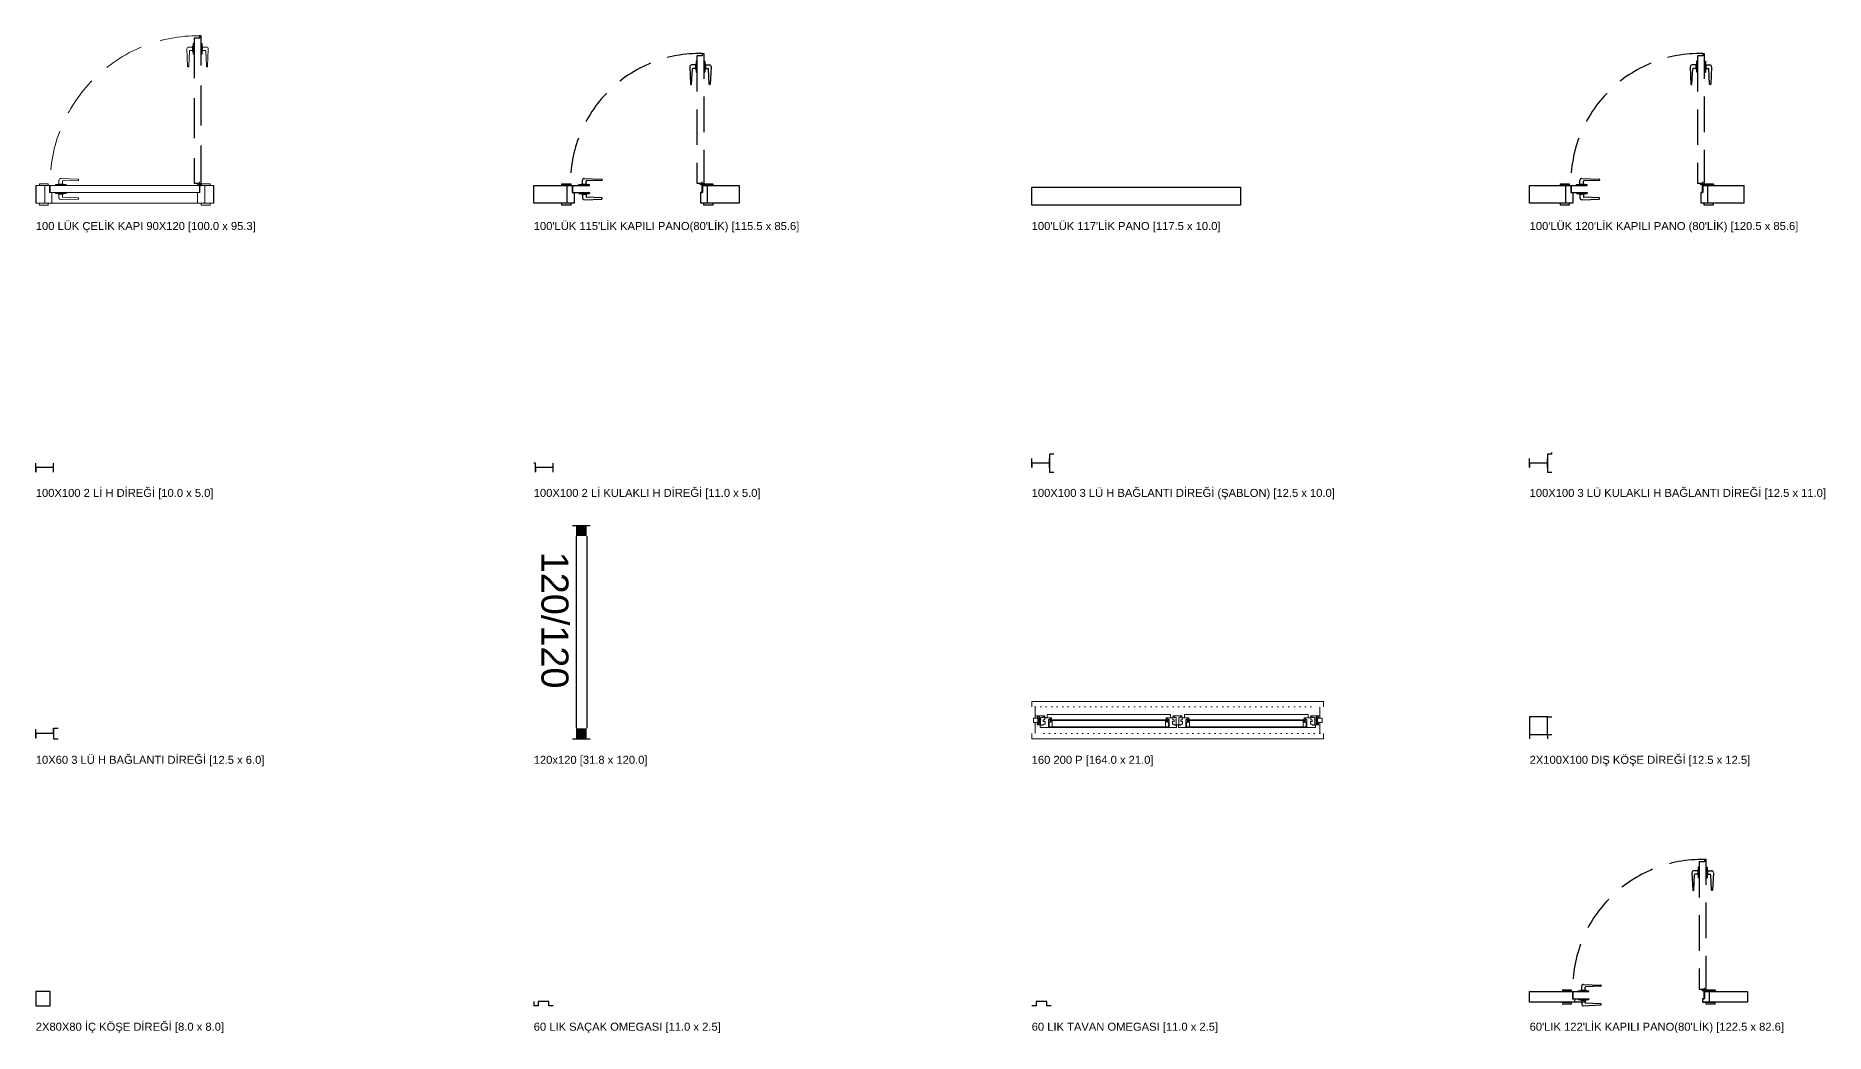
# Model space of a CAD drawing. Header units: centimetres. Extents: x -71 to 5571, y -2315 to 960.
# Drawn here: x 1120 to 2126, y -1565 to -1005 of the extents above; entities that cross this region are included whole.
import ezdxf

# ---------------------------------------------------------------- set-up
doc = ezdxf.new("R2010")
doc.units = ezdxf.units.CM
doc.linetypes.add('ACAD_ISO07W100', pattern=[3, 0, -3])
doc.linetypes.add('DASHED2', pattern=[0.375, 0.25, -0.125])
doc.layers.add('DOĞRAMA', color=2, linetype='Continuous', lineweight=20)
doc.layers.add('PANO', color=7, linetype='Continuous', lineweight=50)
for name, color, linetype in [('KAPI-PLAN', 7, 'Continuous'), ('PENCERE', 10, 'Continuous'), ('SABLON_KARTI', 9, 'Continuous')]:
    doc.layers.add(name, color=color, linetype=linetype)
doc.styles.add('ARIAL_TR', font='arial.ttf')

# ---------------------------------------------------------------- blocks, each defined once
blk = doc.blocks.new('100 LÜK ÇELİK KAPI 90X120')
at = {"color": 1, "lineweight": 13}
for p, q in [((88.5, 90.8), (88.5, 84.8)), ((89, 90.8), (88.5, 90.8)), ((93, 90.8), (93.5, 90.8)), ((93.5, 90.8), (93.5, 84.8)), ((85, 87.8), (85.4, 78)), ((88.2, 88.8), (86, 88.8)), ((86.1, 78), (86.4, 86.6)), ((88.2, 86.8), (86.6, 86.8)), ((88.2, 89.1), (88.2, 86.5)), ((88.4, 89.3), (88.5, 89.3)), ((88.4, 86.3), (88.5, 86.3)), ((89, 84.8), (88.5, 84.8)), ((93, 84.8), (93.5, 84.8)), ((93.6, 89.3), (93.5, 89.3)), ((93.6, 86.3), (93.5, 86.3)), ((93.8, 89.1), (93.8, 86.5)), ((93.8, 88.8), (96, 88.8)), ((93.8, 86.8), (95.4, 86.8)), ((95.9, 78), (95.6, 86.6)), ((97, 87.8), (96.6, 78)), ((85.6, 77.8), (85.9, 77.8)), ((96.4, 77.8), (96.1, 77.8))]:
    blk.add_line(p, q, dxfattribs=at)
for p, q in [((0, 11), (0, 1)), ((100, 11), (100, 1))]:
    blk.add_line(p, q)
at = {"lineweight": 13}
for p, q in [((2, 12), (7, 12)), ((2, 11), (2, 12)), ((7, 11), (2, 11)), ((5, 11), (7.8, 11)), ((5, 1), (5, 11)), ((7, 12), (7, 11)), ((7.8, 11), (7.8, 7)), ((8, 11), (8, 7)), ((92, 11), (8, 11)), ((11, 11.5), (17, 11.5)), ((11, 11), (11, 11.5)), ((11, 11), (17, 11)), ((12.5, 11.6), (12.5, 11.5)), ((12.7, 11.8), (15.3, 11.8)), ((13, 11.8), (13, 14)), ((14.1, 15), (23.8, 14.6)), ((15, 11.8), (15, 13.4)), ((23.8, 13.9), (15.2, 13.6)), ((15.5, 11.6), (15.5, 11.5)), ((17, 11), (17, 11.5)), ((24, 14.4), (24, 14.1)), ((90.6, 11.7), (93.5, 11.7)), ((92, 7), (92, 11)), ((92.1, 10.6), (92.1, 13.1)), ((95, 11), (92.2, 11)), ((92.2, 11), (92.2, 7)), ((93, 12), (98, 12)), ((93, 11), (93, 12)), ((98, 11), (93, 11)), ((95, 1), (95, 11)), ((98, 12), (98, 11)), ((2, 1), (7, 1)), ((2, 0), (2, 1)), ((7, 0), (2, 0)), ((9, 1), (5, 1)), ((7, 1), (7, 0)), ((7.8, 7), (9, 7)), ((8, 7), (92, 7)), ((9, 7), (9, 1)), ((11, 7), (11, 6.5)), ((11, 7), (17, 7)), ((11, 6.5), (17, 6.5)), ((12.5, 6.4), (12.5, 6.5)), ((12.7, 6.2), (15.3, 6.2)), ((13, 6.2), (13, 4)), ((14.1, 3), (23.8, 3.4)), ((15, 6.2), (15, 4.6)), ((23.8, 4.1), (15.2, 4.4)), ((15.5, 6.4), (15.5, 6.5)), ((17, 7), (17, 6.5)), ((24, 3.6), (24, 3.9)), ((92.2, 7), (91, 7)), ((91, 7), (91, 1)), ((91, 1), (95, 1)), ((93, 1), (98, 1)), ((93, 0), (93, 1)), ((98, 0), (93, 0)), ((98, 1), (98, 0))]:
    blk.add_line(p, q, dxfattribs=at)
blk.add_circle((92.1, 11.7), 0.583, dxfattribs=at)
at = {"color": 1, "linetype": 'DASHED2', "lineweight": 13, "ltscale": 90}
blk.add_arc((91.5, 11.7), 83.5, 89.5245, 180.4755, dxfattribs=at)
at = {"color": 1, "lineweight": 13}
for centre, radius, start, end in [((86, 87.8), 1, 90, 182.6026), ((86.6, 86.6), 0.2, 90, 177.5839), ((88.4, 89.1), 0.2, 90, 180), ((88.4, 86.5), 0.2, 180, 270), ((93.6, 89.1), 0.2, 0, 90), ((93.6, 86.5), 0.2, 270, 0), ((95.4, 86.6), 0.2, 2.4161, 90), ((96, 87.8), 1, 357.3974, 90), ((85.6, 78), 0.2, 182.6026, 270), ((85.9, 78), 0.2, 270, 357.3974), ((96.1, 78), 0.2, 182.6026, 270), ((96.4, 78), 0.2, 270, 357.3974)]:
    blk.add_arc(centre, radius, start, end, dxfattribs=at)
at = {"lineweight": 13}
for centre, radius, start, end in [((12.7, 11.6), 0.2, 90, 180), ((14, 14), 1, 87.3974, 180), ((15.2, 13.4), 0.2, 92.4161, 180), ((15.3, 11.6), 0.2, 0, 90), ((23.8, 14.4), 0.2, 0, 87.3974), ((23.8, 14.1), 0.2, 272.6026, 0), ((12.7, 6.4), 0.2, 180, 270), ((14, 4), 1, 180, 272.6026), ((15.2, 4.6), 0.2, 180, 267.5839), ((15.3, 6.4), 0.2, 270, 0), ((23.8, 3.9), 0.2, 0, 87.3974), ((23.8, 3.6), 0.2, 272.6026, 0)]:
    blk.add_arc(centre, radius, start, end, dxfattribs=at)
at = {"layer": 'KAPI-PLAN', "color": 1, "linetype": 'DASHED2', "ltscale": 90}
for p, q in [((89, 93.8), (89, 12.3)), ((92, 93.8), (89, 93.8)), ((92, 95.1), (92, 93.8)), ((93, 95.1), (92, 95.1)), ((93, 11), (93, 95.1))]:
    blk.add_line(p, q, dxfattribs=at)
at = {"layer": 'KAPI-PLAN', "color": 1, "linetype": 'DASHED2', "ltscale": 100}
for p, q in [((89, 12.3), (92, 12.3)), ((92, 12.3), (92, 11)), ((92, 11), (93, 11))]:
    blk.add_line(p, q, dxfattribs=at)
at = {"layer": 'KAPI-PLAN', "color": 1, "linetype": 'DASHED2', "ltscale": 90}
blk.add_arc((93, 23.5), 71.6, 90, 90.8002, dxfattribs=at)
at = {"layer": 'PANO', "lineweight": 13, "ltscale": 100}
blk.add_line((8, 11), (11, 11), dxfattribs=at)
for points in [[(0, 11), (100, 11)], [(100, 1), (0, 1)]]:
    blk.add_lwpolyline(points, dxfattribs=at)
blk = doc.blocks.new("100'LÜK 115'LİK KAPILI PANO(80'LİK)")
at = {"color": 1, "lineweight": 25}
for p, q in [((91.3, 80.8), (91.3, 74.8)), ((91.8, 80.8), (91.3, 80.8)), ((95.8, 80.8), (96.3, 80.8)), ((96.3, 80.8), (96.3, 74.8)), ((87.8, 77.8), (88.2, 68)), ((91, 78.8), (88.8, 78.8)), ((88.8, 68), (89.2, 76.6)), ((91, 76.8), (89.4, 76.8)), ((91, 79.1), (91, 76.5)), ((91.2, 79.3), (91.3, 79.3)), ((91.2, 76.3), (91.3, 76.3)), ((91.8, 74.8), (91.3, 74.8)), ((95.8, 74.8), (96.3, 74.8)), ((96.4, 79.3), (96.3, 79.3)), ((96.4, 76.3), (96.3, 76.3)), ((96.6, 79.1), (96.6, 76.5)), ((96.6, 78.8), (98.8, 78.8)), ((96.6, 76.8), (98.1, 76.8)), ((98.7, 68), (98.3, 76.6)), ((99.8, 77.8), (99.3, 68)), ((88.4, 67.8), (88.6, 67.8)), ((99.1, 67.8), (98.9, 67.8))]:
    blk.add_line(p, q, dxfattribs=at)
at = {"lineweight": 25}
for p, q in [((15.8, 12), (20.8, 12)), ((15.8, 11), (15.8, 12)), ((20.8, 11), (15.8, 11)), ((18.8, 11), (21.6, 11)), ((20.8, 12), (20.8, 11)), ((21.6, 11), (21.6, 7)), ((21.8, 11), (21.8, 7)), ((25.4, 11.5), (31.4, 11.5)), ((25.4, 11), (25.4, 11.5)), ((25.4, 11), (31.4, 11)), ((26.9, 11.6), (26.9, 11.5)), ((27.1, 11.8), (29.7, 11.8)), ((27.4, 11.8), (27.4, 14)), ((28.4, 15), (38.2, 14.6)), ((29.4, 11.8), (29.4, 13.4)), ((38.2, 13.9), (29.5, 13.6)), ((29.9, 11.6), (29.9, 11.5)), ((31.4, 11), (31.4, 11.5)), ((38.4, 14.4), (38.4, 14.1)), ((93.4, 11.7), (96.3, 11.7)), ((94.7, 7), (94.7, 11)), ((94.8, 10.6), (94.8, 13.1)), ((97.7, 11), (94.9, 11)), ((94.9, 11), (94.9, 7)), ((95.7, 12), (100.7, 12)), ((100.7, 11), (95.7, 11)), ((95.8, 11), (95.8, 12)), ((100.8, 12), (100.8, 11)), ((15.8, 0), (15.8, 1)), ((20.8, 0), (15.8, 0)), ((20.8, 1), (20.8, 0)), ((21.6, 7), (22.8, 7)), ((22.8, 7), (22.8, 5)), ((22.8, 7), (22.8, 1)), ((25.4, 7), (25.4, 6.5)), ((25.4, 7), (31.4, 7)), ((25.4, 6.5), (31.4, 6.5)), ((26.9, 6.4), (26.9, 6.5)), ((27.1, 6.2), (29.7, 6.2)), ((27.4, 6.2), (27.4, 4)), ((28.4, 3), (38.2, 3.4)), ((29.4, 6.2), (29.4, 4.6)), ((38.2, 4.1), (29.5, 4.4)), ((29.9, 6.4), (29.9, 6.5)), ((31.4, 7), (31.4, 6.5)), ((38.4, 3.6), (38.4, 3.9)), ((94.9, 7), (93.7, 7)), ((93.7, 7), (93.7, 5)), ((93.7, 7), (93.7, 1)), ((95.7, 0), (95.7, 1)), ((100.7, 0), (95.7, 0)), ((100.7, 1), (100.7, 0))]:
    blk.add_line(p, q, dxfattribs=at)
blk.add_circle((94.8, 11.7), 0.583, dxfattribs=at)
at = {"color": 1, "linetype": 'DASHED2', "lineweight": 25, "ltscale": 80}
blk.add_arc((93.3, 12.6), 72.6, 88.7535, 181.243, dxfattribs=at)
at = {"color": 1, "lineweight": 25}
for centre, radius, start, end in [((88.8, 77.8), 1, 90, 182.6026), ((89.4, 76.6), 0.2, 90, 177.5839), ((91.2, 79.1), 0.2, 90, 180), ((91.2, 76.5), 0.2, 180, 270), ((96.4, 79.1), 0.2, 0, 90), ((96.4, 76.5), 0.2, 270, 0), ((98.1, 76.6), 0.2, 2.4161, 90), ((98.8, 77.8), 1, 357.3974, 90), ((88.4, 68), 0.2, 182.6026, 270), ((88.6, 68), 0.2, 270, 357.3974), ((98.9, 68), 0.2, 182.6026, 270), ((99.1, 68), 0.2, 270, 357.3974)]:
    blk.add_arc(centre, radius, start, end, dxfattribs=at)
at = {"lineweight": 25}
for centre, radius, start, end in [((27.1, 11.6), 0.2, 90, 180), ((28.4, 14), 1, 87.3974, 180), ((29.6, 13.4), 0.2, 92.4161, 180), ((29.7, 11.6), 0.2, 0, 90), ((38.2, 14.4), 0.2, 0, 87.3974), ((38.2, 14.1), 0.2, 272.6026, 0), ((27.1, 6.4), 0.2, 180, 270), ((28.4, 4), 1, 180, 272.6026), ((29.6, 4.6), 0.2, 180, 267.5839), ((29.7, 6.4), 0.2, 270, 0), ((38.2, 3.9), 0.2, 0, 87.3974), ((38.2, 3.6), 0.2, 272.6026, 0)]:
    blk.add_arc(centre, radius, start, end, dxfattribs=at)
at = {"layer": 'KAPI-PLAN', "color": 1, "linetype": 'DASHED2', "lineweight": 25, "ltscale": 80}
for p, q in [((91.8, 83.8), (91.8, 12.3)), ((94.8, 83.8), (91.8, 83.8)), ((94.8, 85.1), (94.8, 83.8)), ((95.8, 85.1), (94.8, 85.1)), ((95.8, 11), (95.8, 85.1)), ((91.8, 12.3), (94.8, 12.3)), ((94.8, 12.3), (94.8, 11)), ((94.8, 11), (95.8, 11))]:
    blk.add_line(p, q, dxfattribs=at)
at = {"layer": 'PANO', "lineweight": 25, "ltscale": 100}
for p, q in [((0, 11), (31.4, 11)), ((0, 1), (0, 11)), ((18.8, 5), (18.8, 11)), ((18.8, 1), (18.8, 11)), ((20.8, 11), (31.4, 11)), ((94.7, 11), (115.5, 11)), ((97.7, 5), (97.7, 11)), ((97.7, 1), (97.7, 11)), ((115.5, 11), (115.5, 1)), ((22.8, 1), (0, 1)), ((21.6, 7), (31.4, 7)), ((93.7, 7), (94.7, 7)), ((115.5, 1), (93.7, 1))]:
    blk.add_line(p, q, dxfattribs=at)
blk = doc.blocks.new("100'LÜK 117'LİK PANO")
at = {"layer": 'PANO', "lineweight": 30, "ltscale": 100}
blk.add_lwpolyline([(0, 10), (117.5, 10), (117.5, 0), (0, 0), (0, 10)], dxfattribs=at)
blk = doc.blocks.new("100'LÜK 120'LİK KAPILI PANO (80'LİK)")
at = {"color": 1, "lineweight": 25}
for p, q in [((93.8, 80.8), (93.8, 74.8)), ((94.3, 80.8), (93.8, 80.8)), ((98.3, 80.8), (98.8, 80.8)), ((98.8, 80.8), (98.8, 74.8)), ((90.3, 77.8), (90.7, 68)), ((93.5, 78.8), (91.3, 78.8)), ((91.3, 68), (91.7, 76.6)), ((93.5, 76.8), (91.9, 76.8)), ((93.5, 79.1), (93.5, 76.5)), ((93.7, 79.3), (93.8, 79.3)), ((93.7, 76.3), (93.8, 76.3)), ((94.3, 74.8), (93.8, 74.8)), ((98.3, 74.8), (98.8, 74.8)), ((98.9, 79.3), (98.8, 79.3)), ((98.9, 76.3), (98.8, 76.3)), ((99.1, 79.1), (99.1, 76.5)), ((99.1, 78.8), (101.3, 78.8)), ((99.1, 76.8), (100.6, 76.8)), ((101.2, 68), (100.8, 76.6)), ((102.3, 77.8), (101.8, 68)), ((90.9, 67.8), (91.1, 67.8)), ((101.6, 67.8), (101.4, 67.8))]:
    blk.add_line(p, q, dxfattribs=at)
at = {"lineweight": 25}
for p, q in [((17.3, 12), (22.3, 12)), ((17.3, 11), (17.3, 12)), ((22.3, 11), (17.3, 11)), ((20.3, 11), (23.1, 11)), ((22.3, 12), (22.3, 11)), ((23.1, 11), (23.1, 7)), ((23.3, 11), (23.3, 7)), ((26.3, 11.5), (32.3, 11.5)), ((26.3, 11), (26.3, 11.5)), ((26.3, 11), (32.3, 11)), ((27.8, 11.6), (27.8, 11.5)), ((28, 11.8), (30.6, 11.8)), ((28.3, 11.8), (28.3, 14)), ((29.3, 15), (39.1, 14.6)), ((30.3, 11.8), (30.3, 13.4)), ((39.1, 13.9), (30.5, 13.6)), ((30.8, 11.6), (30.8, 11.5)), ((32.3, 11), (32.3, 11.5)), ((39.3, 14.4), (39.3, 14.1)), ((95.9, 11.7), (98.8, 11.7)), ((97.2, 7), (97.2, 11)), ((97.3, 10.6), (97.3, 13.1)), ((100.2, 11), (97.4, 11)), ((97.4, 11), (97.4, 7)), ((98.2, 12), (103.2, 12)), ((103.2, 11), (98.2, 11)), ((98.3, 11), (98.3, 12)), ((103.3, 12), (103.3, 11)), ((17.3, 0), (17.3, 1)), ((22.3, 0), (17.3, 0)), ((22.3, 1), (22.3, 0)), ((23.1, 7), (24.3, 7)), ((24.3, 7), (24.3, 5)), ((24.3, 7), (24.3, 1)), ((26.3, 7), (26.3, 6.5)), ((26.3, 7), (32.3, 7)), ((26.3, 6.5), (32.3, 6.5)), ((27.8, 6.4), (27.8, 6.5)), ((28, 6.2), (30.6, 6.2)), ((28.3, 6.2), (28.3, 4)), ((29.3, 3), (39.1, 3.4)), ((30.3, 6.2), (30.3, 4.6)), ((39.1, 4.1), (30.5, 4.4)), ((30.8, 6.4), (30.8, 6.5)), ((32.3, 7), (32.3, 6.5)), ((39.3, 3.6), (39.3, 3.9)), ((97.4, 7), (96.2, 7)), ((96.2, 7), (96.2, 5)), ((96.2, 7), (96.2, 1)), ((98.2, 0), (98.2, 1)), ((103.2, 0), (98.2, 0)), ((103.2, 1), (103.2, 0))]:
    blk.add_line(p, q, dxfattribs=at)
blk.add_circle((97.3, 11.7), 0.583, dxfattribs=at)
at = {"color": 1, "linetype": 'DASHED2', "lineweight": 25, "ltscale": 80}
blk.add_arc((95.8, 12.6), 72.6, 88.7535, 181.243, dxfattribs=at)
at = {"color": 1, "lineweight": 25}
for centre, radius, start, end in [((91.3, 77.8), 1, 90, 182.6026), ((91.9, 76.6), 0.2, 90, 177.5839), ((93.7, 79.1), 0.2, 90, 180), ((93.7, 76.5), 0.2, 180, 270), ((98.9, 79.1), 0.2, 0, 90), ((98.9, 76.5), 0.2, 270, 0), ((100.6, 76.6), 0.2, 2.4161, 90), ((101.3, 77.8), 1, 357.3974, 90), ((90.9, 68), 0.2, 182.6026, 270), ((91.1, 68), 0.2, 270, 357.3974), ((101.4, 68), 0.2, 182.6026, 270), ((101.6, 68), 0.2, 270, 357.3974)]:
    blk.add_arc(centre, radius, start, end, dxfattribs=at)
at = {"lineweight": 25}
for centre, radius, start, end in [((28, 11.6), 0.2, 90, 180), ((29.3, 14), 1, 87.3974, 180), ((30.5, 13.4), 0.2, 92.4161, 180), ((30.6, 11.6), 0.2, 0, 90), ((39.1, 14.4), 0.2, 0, 87.3974), ((39.1, 14.1), 0.2, 272.6026, 0), ((28, 6.4), 0.2, 180, 270), ((29.3, 4), 1, 180, 272.6026), ((30.5, 4.6), 0.2, 180, 267.5839), ((30.6, 6.4), 0.2, 270, 0), ((39.1, 3.9), 0.2, 0, 87.3974), ((39.1, 3.6), 0.2, 272.6026, 0)]:
    blk.add_arc(centre, radius, start, end, dxfattribs=at)
at = {"layer": 'KAPI-PLAN', "color": 1, "linetype": 'DASHED2', "lineweight": 25, "ltscale": 80}
for p, q in [((94.3, 83.8), (94.3, 12.3)), ((97.3, 83.8), (94.3, 83.8)), ((97.3, 85.1), (97.3, 83.8)), ((98.3, 85.1), (97.3, 85.1)), ((98.3, 11), (98.3, 85.1)), ((94.3, 12.3), (97.3, 12.3)), ((97.3, 12.3), (97.3, 11)), ((97.3, 11), (98.3, 11))]:
    blk.add_line(p, q, dxfattribs=at)
at = {"layer": 'PANO', "lineweight": 25, "ltscale": 100}
for p, q in [((20.3, 5), (20.3, 11)), ((20.3, 1), (20.3, 11)), ((23.3, 11), (32.3, 11)), ((100.2, 5), (100.2, 11)), ((100.2, 1), (100.2, 11)), ((23.3, 7), (32.3, 7)), ((96.2, 7), (97.2, 7))]:
    blk.add_line(p, q, dxfattribs=at)
for points in [[(0, 11), (32.3, 11)], [(24.3, 1), (0, 1), (0, 11)], [(97.2, 11), (120.5, 11), (120.5, 1), (96.2, 1)]]:
    blk.add_lwpolyline(points, dxfattribs=at)
blk = doc.blocks.new('100X100 2 Lİ H DİREĞİ')
at = {"color": 212}
for p, q in [((0, 0), (0, 5)), ((10, 2.5), (0, 2.5)), ((0, 2.5), (0, 0)), ((10, 0), (10, 5)), ((10, 0), (10, 2.5))]:
    blk.add_line(p, q, dxfattribs=at)
blk = doc.blocks.new('100X100 2 Lİ KULAKLI H DİREĞİ')
at = {"color": 95}
for p, q in [((1, 5), (0, 5)), ((1, 0), (1, 5)), ((11, 2.5), (1, 2.5)), ((1, 2.5), (1, 0)), ((11, 0), (11, 5)), ((11, 0), (11, 2.5))]:
    blk.add_line(p, q, dxfattribs=at)
blk = doc.blocks.new('100X100 3 LÜ H BAĞLANTI DİREĞİ (ŞABLON)')
at = {"color": 31}
for p, q in [((0, 2.5), (0, 7.5)), ((10, 5), (0, 5)), ((0, 5), (0, 2.5)), ((12.5, 10), (10, 10)), ((10, 10), (10, 0)), ((10, 2.5), (10, 7.5)), ((10, 2.5), (10, 5)), ((10, 0), (12.5, 0))]:
    blk.add_line(p, q, dxfattribs=at)
blk = doc.blocks.new('100X100 3 LÜ KULAKLI H BAĞLANTI DİREĞİ')
at = {"color": 142}
for p, q in [((12.5, 10), (12.5, 11)), ((0, 2.5), (0, 7.5)), ((10, 5), (0, 5)), ((0, 5), (0, 2.5)), ((12.5, 10), (10, 10)), ((10, 10), (10, 0)), ((10, 2.5), (10, 7.5)), ((10, 2.5), (10, 5)), ((10, 0), (12.5, 0))]:
    blk.add_line(p, q, dxfattribs=at)
blk = doc.blocks.new('10X60 3 LÜ H BAĞLANTI DİREĞİ')
at = {"color": 31}
for p, q in [((0, 0.5), (0, 5.5)), ((10, 3), (0, 3)), ((0, 3), (0, 0.5)), ((10, 3), (10, 6)), ((10, 6), (10, 0)), ((10, 6), (12.5, 6)), ((10, 0), (12.5, 0))]:
    blk.add_line(p, q, dxfattribs=at)
blk = doc.blocks.new('120x120')
at = {"layer": 'PENCERE', "color": 1}
for p, q in [((21.8, 120), (31.8, 120)), ((23.8, 114), (23.8, 6)), ((29.8, 114), (29.8, 6)), ((21.8, 0), (31.8, 0))]:
    blk.add_line(p, q, dxfattribs=at)
for points in [[(23.8, 120), (23.8, 114), (29.8, 120), (29.8, 114)], [(23.8, 0), (23.8, 6), (29.8, 0), (29.8, 6)]]:
    blk.add_solid(points, dxfattribs=at)
at = {"layer": 'PENCERE', "color": 0, "lineweight": 25, "style": 'ARIAL_TR'}
blk.add_text('120/120', height=15.22, rotation=270, dxfattribs=at).set_placement((4.3, 105.2))
blk = doc.blocks.new('160 200 P')
at = {"layer": 'DOĞRAMA', "color": 3}
for p, q in [((0, 21), (0, 18)), ((53.4, 21), (0, 21)), ((130.8, 21), (53.4, 21)), ((164, 21), (130.8, 21)), ((164, 21), (164, 18)), ((0, 0), (0, 3)), ((53.4, 0), (0, 0)), ((130.8, 0), (53.4, 0)), ((164, 0), (130.8, 0)), ((164, 0), (164, 3))]:
    blk.add_line(p, q, dxfattribs=at)
at = {"layer": 'DOĞRAMA', "color": 2, "linetype": 'Continuous'}
for p, q in [((1, 11.7), (1, 9.3)), ((1, 11.7), (3.5, 11.7)), ((2, 13), (7.2, 13)), ((3, 12.7), (3, 13)), ((3.5, 12.7), (3, 12.7)), ((3, 12.2), (3.5, 12.2)), ((3, 11.7), (3, 12.2)), ((3.5, 11.7), (3, 11.7)), ((3.5, 12.2), (3.5, 12.7)), ((3.5, 11.7), (3.5, 9.3)), ((3.5, 9.3), (3.5, 11.7)), ((4.1, 12.5), (4.4, 12.5)), ((4.1, 12.3), (4.1, 8.8)), ((4.4, 8.8), (4.4, 12.3)), ((5, 12), (5, 11)), ((6.5, 12), (5, 12)), ((5, 11), (5.2, 11)), ((5.2, 10.7), (5, 10.7)), ((5, 10.7), (5, 10.2)), ((5, 10.2), (5.2, 10.2)), ((5.2, 11), (5.2, 10.7)), ((5.2, 10.2), (5.2, 9.9)), ((6.5, 12.7), (6.5, 12)), ((7, 12.7), (6.5, 12.7)), ((6.5, 10.8), (6.5, 9.8)), ((7.3, 10.8), (6.5, 10.8)), ((7.1, 12), (7, 12.7)), ((7.5, 12), (7.1, 12)), ((7.2, 13), (7.5, 12)), ((7.2, 11.9), (7.2, 11.6)), ((11.1, 11.9), (7.2, 11.9)), ((7.2, 11.6), (7.3, 11.6)), ((7.3, 11.6), (7.3, 10.8)), ((8.7, 13.7), (53.4, 13.7)), ((8.7, 11.9), (8.7, 13.7)), ((9.5, 10.4), (9.5, 10.9)), ((9.5, 10.9), (10.3, 10.9)), ((9.7, 10.4), (9.5, 10.4)), ((9.5, 6.8), (9.5, 10.2)), ((9.5, 10.2), (9.7, 10.2)), ((9.7, 10.1), (9.5, 10.1)), ((9.5, 10.1), (9.5, 9.2)), ((9.7, 10.2), (9.7, 10.4)), ((9.7, 9.5), (9.7, 10.1)), ((10.2, 10.7), (10.2, 10.3)), ((53.4, 10.7), (10.2, 10.7)), ((10.2, 10.3), (53.4, 10.3)), ((10.3, 10.9), (10.3, 11.6)), ((10.3, 11.6), (10.8, 11.6)), ((10.5, 10.1), (10.5, 9.5)), ((10.7, 10.1), (10.5, 10.1)), ((10.7, 9.6), (10.7, 10.1)), ((10.8, 11.6), (10.9, 10.9)), ((10.9, 10.9), (11.2, 10.9)), ((11.2, 10.9), (11.1, 11.9)), ((11.5, 10.1), (11.2, 10.1)), ((11.2, 10.1), (11.2, 9.6)), ((11.5, 6.7), (11.5, 10.1)), ((53.4, 13.7), (78, 13.7)), ((76.5, 10.7), (53.4, 10.7)), ((53.4, 10.3), (76.5, 10.3)), ((75.2, 6.7), (75.2, 10.1)), ((75.2, 10.1), (75.5, 10.1)), ((75.5, 10.9), (75.7, 11.9)), ((75.8, 10.9), (75.5, 10.9)), ((75.5, 10.1), (75.5, 9.6)), ((75.7, 11.9), (79.5, 11.9)), ((75.9, 11.6), (75.8, 10.9)), ((76.5, 11.6), (75.9, 11.6)), ((76, 10.1), (76.3, 10.1)), ((76, 9.6), (76, 10.1)), ((76.3, 10.1), (76.3, 9.5)), ((76.5, 10.9), (76.5, 11.6)), ((77.3, 10.9), (76.5, 10.9)), ((76.5, 10.7), (76.5, 10.3)), ((77, 10.4), (77.3, 10.4)), ((77, 10.2), (77, 10.4)), ((77.3, 10.2), (77, 10.2)), ((77.1, 9.5), (77.1, 10.1)), ((77.1, 10.1), (77.2, 10.1)), ((77.2, 10.1), (77.2, 9.2)), ((77.3, 10.4), (77.3, 10.9)), ((77.3, 6.8), (77.3, 10.2)), ((78, 11.9), (78, 13.7)), ((79.5, 13), (79.3, 12)), ((79.3, 12), (79.6, 12)), ((79.5, 11.6), (79.4, 11.6)), ((79.4, 11.6), (79.4, 10.8)), ((79.4, 10.8), (80.2, 10.8)), ((84.5, 13), (79.5, 13)), ((79.5, 11.9), (79.5, 11.6)), ((79.6, 12), (79.7, 12.7)), ((79.7, 12.7), (80.3, 12.7)), ((80.2, 10.8), (80.2, 9.8)), ((80.3, 12.7), (80.3, 12)), ((80.3, 12), (81.3, 12)), ((81, 11), (81, 10.7)), ((81.3, 11), (81, 11)), ((81, 10.7), (81.3, 10.7)), ((81, 10.2), (81, 9.9)), ((81.3, 10.2), (81, 10.2)), ((81.3, 12), (81.3, 11)), ((81.3, 10.7), (81.3, 10.2)), ((82.7, 12), (82.7, 11)), ((83.7, 12), (82.7, 12)), ((82.7, 11), (83, 11)), ((83, 10.7), (82.7, 10.7)), ((82.7, 10.7), (82.7, 10.2)), ((82.7, 10.2), (83, 10.2)), ((83, 11), (83, 10.7)), ((83, 10.2), (83, 9.9)), ((83.7, 12.7), (83.7, 12)), ((84.3, 12.7), (83.7, 12.7)), ((83.8, 10.8), (83.8, 9.8)), ((84.6, 10.8), (83.8, 10.8)), ((84.4, 12), (84.3, 12.7)), ((84.7, 12), (84.4, 12)), ((84.5, 13), (84.7, 12)), ((84.5, 11.9), (84.5, 11.6)), ((88.3, 11.9), (84.5, 11.9)), ((84.5, 11.6), (84.6, 11.6)), ((84.6, 11.6), (84.6, 10.8)), ((86, 13.7), (130.8, 13.7)), ((86, 11.9), (86, 13.7)), ((86.7, 10.2), (86.7, 10.9)), ((86.7, 10.9), (87.5, 10.9)), ((87, 10.2), (86.7, 10.2)), ((86.7, 6.8), (86.7, 10.1)), ((86.7, 10.1), (87, 10.1)), ((87, 10.1), (87, 10.2)), ((87.5, 10.9), (87.5, 11.6)), ((87.5, 11.6), (88.1, 11.6)), ((87.5, 10.7), (87.5, 10.3)), ((130.8, 10.7), (87.5, 10.7)), ((87.5, 10.3), (130.8, 10.3)), ((88.1, 11.6), (88.2, 10.9)), ((88.2, 10.9), (88.5, 10.9)), ((88.5, 10.9), (88.3, 11.9)), ((130.8, 13.7), (155.5, 13.7)), ((154, 10.7), (130.8, 10.7)), ((130.8, 10.3), (154, 10.3)), ((153, 10.9), (153.2, 11.9)), ((153.3, 10.9), (153, 10.9)), ((153.2, 11.9), (157, 11.9)), ((153.4, 11.6), (153.3, 10.9)), ((154, 11.6), (153.4, 11.6)), ((154, 10.9), (154, 11.6)), ((154.8, 10.9), (154, 10.9)), ((154, 10.7), (154, 10.3)), ((154.5, 10.2), (154.8, 10.2)), ((154.5, 10.1), (154.5, 10.2)), ((154.8, 10.1), (154.5, 10.1)), ((154.8, 10.2), (154.8, 10.9)), ((154.8, 6.8), (154.8, 10.1)), ((155.5, 11.9), (155.5, 13.7)), ((157, 13), (156.8, 12)), ((156.8, 12), (157.1, 12)), ((156.9, 11.6), (156.9, 10.8)), ((157, 11.6), (156.9, 11.6)), ((156.9, 10.8), (157.7, 10.8)), ((162, 13), (157, 13)), ((157, 11.9), (157, 11.6)), ((157.1, 12), (157.2, 12.7)), ((157.2, 12.7), (157.8, 12.7)), ((157.7, 10.8), (157.7, 9.8)), ((157.8, 12.7), (157.8, 12)), ((157.8, 12), (159.3, 12)), ((159, 11), (159, 10.7)), ((159.3, 11), (159, 11)), ((159, 10.7), (159.3, 10.7)), ((159.3, 10.2), (159, 10.2)), ((159, 10.2), (159, 9.9)), ((159.3, 12), (159.3, 11)), ((159.3, 10.7), (159.3, 10.2)), ((160.2, 12.5), (159.9, 12.5)), ((159.9, 8.8), (159.9, 12.3)), ((160.2, 12.3), (160.2, 8.8)), ((160.8, 12.2), (160.8, 12.7)), ((160.8, 12.7), (161.3, 12.7)), ((161.3, 12.2), (160.8, 12.2)), ((160.8, 11.7), (160.8, 9.3)), ((160.8, 9.3), (160.8, 11.7)), ((163.3, 11.7), (160.8, 11.7)), ((160.8, 11.7), (161.3, 11.7)), ((161.3, 12.7), (161.3, 13)), ((161.3, 11.7), (161.3, 12.2)), ((163.3, 9.3), (163.3, 11.7)), ((3.5, 9.3), (1, 9.3)), ((3, 9.3), (3.5, 9.3)), ((3, 8.8), (3, 9.3)), ((3.5, 8.8), (3, 8.8)), ((3, 8.3), (3.5, 8.3)), ((3, 8), (3, 8.3)), ((5.2, 8), (3, 8)), ((3.5, 8.3), (3.5, 8.8)), ((4.4, 8.5), (4.1, 8.5)), ((4.7, 8), (5.2, 8)), ((4.7, 7.8), (4.7, 6.5)), ((6.5, 7.8), (4.7, 7.8)), ((4.7, 6.5), (9.7, 6.5)), ((5.2, 9.9), (5, 9.9)), ((5, 9.9), (5, 8.3)), ((5, 8.3), (5.2, 8.3)), ((5.2, 8.3), (5.2, 8)), ((6.5, 9.8), (7.5, 9.8)), ((6.5, 8.3), (6.5, 7.8)), ((7.5, 8.3), (6.5, 8.3)), ((7.5, 9.8), (7.5, 8.3)), ((9.5, 9.2), (9.9, 9.2)), ((9.7, 6.8), (9.5, 6.8)), ((10.5, 9.5), (9.7, 9.5)), ((9.7, 6.5), (9.7, 6.8)), ((9.7, 6.5), (53.4, 6.5)), ((9.9, 9.2), (9.9, 6.7)), ((9.9, 6.7), (11.5, 6.7)), ((11.2, 9.6), (10.7, 9.6)), ((11.5, 6.7), (53.4, 6.7)), ((53.4, 6.7), (75.2, 6.7)), ((53.4, 6.5), (77, 6.5)), ((76.9, 6.7), (75.2, 6.7)), ((75.5, 9.6), (76, 9.6)), ((76.3, 9.5), (77.1, 9.5)), ((77.2, 9.2), (76.9, 9.2)), ((76.9, 9.2), (76.9, 6.7)), ((77, 6.8), (77.3, 6.8)), ((77, 6.5), (77, 6.8)), ((81.5, 6.5), (77, 6.5)), ((79.2, 9.8), (79.2, 8.3)), ((80.2, 9.8), (79.2, 9.8)), ((79.2, 8.3), (80.2, 8.3)), ((80.2, 8.3), (80.2, 7.8)), ((80.2, 7.8), (81.5, 7.8)), ((81, 9.9), (81.3, 9.9)), ((81, 8.3), (81, 8)), ((81.3, 8.3), (81, 8.3)), ((81, 8), (83, 8)), ((81.3, 9.9), (81.3, 8.3)), ((81.5, 7.8), (81.5, 6.5)), ((83.8, 7.8), (82.5, 7.8)), ((82.5, 7.8), (82.5, 6.5)), ((82.5, 6.5), (87, 6.5)), ((83, 9.9), (82.7, 9.9)), ((82.7, 9.9), (82.7, 8.3)), ((82.7, 8.3), (83, 8.3)), ((83, 8.3), (83, 8)), ((83.8, 9.8), (84.8, 9.8)), ((84.8, 8.3), (83.8, 8.3)), ((83.8, 8.3), (83.8, 7.8)), ((84.8, 9.8), (84.8, 8.3)), ((87, 6.8), (86.7, 6.8)), ((86.8, 9.9), (86.8, 9)), ((86.9, 9.9), (86.8, 9.9)), ((86.8, 9), (87.1, 9)), ((86.9, 9.3), (86.9, 9.9)), ((87.7, 9.3), (86.9, 9.3)), ((87, 6.5), (87, 6.8)), ((87, 6.7), (130.8, 6.7)), ((87, 6.5), (130.8, 6.5)), ((87.1, 9), (87.1, 6.7)), ((87.1, 6.7), (88.8, 6.7)), ((87.7, 9.9), (87.7, 9.3)), ((88, 9.9), (87.7, 9.9)), ((88, 9.4), (88, 9.9)), ((88.5, 9.4), (88, 9.4)), ((88.5, 9.9), (88.5, 9.4)), ((88.8, 9.9), (88.5, 9.9)), ((88.8, 6.7), (88.8, 9.9)), ((130.8, 6.7), (152.7, 6.7)), ((130.8, 6.5), (154.5, 6.5)), ((152.7, 6.7), (152.7, 9.9)), ((152.7, 9.9), (153, 9.9)), ((154.4, 6.7), (152.7, 6.7)), ((153, 9.9), (153, 9.4)), ((153, 9.4), (153.5, 9.4)), ((153.5, 9.9), (153.8, 9.9)), ((153.5, 9.4), (153.5, 9.9)), ((153.8, 9.9), (153.8, 9.3)), ((153.8, 9.3), (154.6, 9.3)), ((154.7, 9), (154.4, 9)), ((154.4, 9), (154.4, 6.7)), ((154.5, 6.8), (154.8, 6.8)), ((154.5, 6.5), (154.5, 6.8)), ((159.5, 6.5), (154.5, 6.5)), ((154.6, 9.3), (154.6, 9.9)), ((154.6, 9.9), (154.7, 9.9)), ((154.7, 9.9), (154.7, 9)), ((156.7, 9.8), (156.7, 8.3)), ((157.7, 9.8), (156.7, 9.8)), ((156.7, 8.3), (157.7, 8.3)), ((157.7, 8.3), (157.7, 7.8)), ((157.7, 7.8), (159.5, 7.8)), ((159, 9.9), (159.3, 9.9)), ((159.3, 8.3), (159, 8.3)), ((159, 8.3), (159, 8)), ((159.5, 8), (159, 8)), ((159, 8), (161.3, 8)), ((159.3, 9.9), (159.3, 8.3)), ((159.5, 7.8), (159.5, 6.5)), ((159.9, 8.5), (160.2, 8.5)), ((160.8, 9.3), (163.3, 9.3)), ((161.3, 9.3), (160.8, 9.3)), ((160.8, 8.3), (160.8, 8.8)), ((160.8, 8.8), (161.3, 8.8)), ((161.3, 8.3), (160.8, 8.3)), ((161.3, 8.8), (161.3, 9.3)), ((161.3, 8), (161.3, 8.3))]:
    blk.add_line(p, q, dxfattribs=at)
at = {"layer": 'DOĞRAMA'}
for p, q in [((2, 11.7), (2, 18)), ((162, 11.7), (162, 18)), ((2, 3), (2, 9.3)), ((162, 3), (162, 9.3))]:
    blk.add_line(p, q, dxfattribs=at)
at = {"layer": 'DOĞRAMA', "color": 30, "linetype": 'ACAD_ISO07W100', "true_color": 0xf26722}
for p, q in [((2, 18), (162, 18)), ((162, 3), (2, 3))]:
    blk.add_line(p, q, dxfattribs=at)
at = {"layer": 'DOĞRAMA', "color": 2, "linetype": 'Continuous'}
for centre, radius, start, end in [((4.4, 12.3), 0.25, 90, 180), ((4.1, 12.3), 0.25, 0, 90), ((159.9, 12.2), 0.268, 3.7881, 90.605), ((160.2, 12.3), 0.25, 90, 180), ((4.4, 8.8), 0.25, 180, 270), ((4.1, 8.8), 0.25, 270, 0), ((159.9, 8.8), 0.268, 269.395, 356.2119), ((160.2, 8.8), 0.25, 180, 270)]:
    blk.add_arc(centre, radius, start, end, dxfattribs=at)
blk = doc.blocks.new('100X100 DIŞ KÖŞE DİREĞİ (ŞABLON)')
at = {"color": 1}
for p, q in [((10, 12.5), (12.5, 12.5)), ((0, 2.5), (0, 0)), ((10, 2.5), (10, 0)), ((10, 2.5), (12.5, 2.5))]:
    blk.add_line(p, q, dxfattribs=at)
blk.add_lwpolyline([(0, 2.5), (10, 2.5), (10, 12.5), (0, 12.5)], close=True, dxfattribs=at)
blk = doc.blocks.new('2X100X100 DIŞ KÖŞE DİREĞİ')
at = {"color": 0}
blk.add_blockref('100X100 DIŞ KÖŞE DİREĞİ (ŞABLON)', (0, 0), dxfattribs=at)
blk = doc.blocks.new('2X80X80 İÇ KÖŞE DİREĞİ')
at = {"color": 2}
blk.add_lwpolyline([(0, 0), (8, 0), (8, 8), (0, 8)], close=True, dxfattribs=at)
blk = doc.blocks.new('60 LIK SAÇAK OMEGASI')
at = {"color": 34}
for p, q in [((0, 2.5), (0, 0)), ((2.5, 0), (0, 0)), ((8.5, 2.5), (2.5, 2.5)), ((2.5, 2.5), (2.5, 0)), ((8.5, 0), (8.5, 2.5)), ((11, 0), (8.5, 0))]:
    blk.add_line(p, q, dxfattribs=at)
blk = doc.blocks.new('60 LIK TAVAN OMEGASI')
at = {"color": 5}
for p, q in [((2.5, 0), (0, 0)), ((8.5, 2.5), (2.5, 2.5)), ((2.5, 2.5), (2.5, 0)), ((8.5, 0), (8.5, 2.5)), ((11, 0), (8.5, 0))]:
    blk.add_line(p, q, dxfattribs=at)
blk = doc.blocks.new("60'LIK 122'LİK KAPILI PANO(80'LİK)")
at = {"color": 1, "lineweight": 25}
for p, q in [((91.3, 74.8), (91.7, 65)), ((94.5, 75.9), (92.3, 75.9)), ((92.3, 65), (92.7, 73.7)), ((94.5, 73.9), (92.9, 73.9)), ((94.5, 76.2), (94.5, 73.6)), ((94.7, 76.4), (94.8, 76.4)), ((94.7, 73.4), (94.8, 73.4)), ((94.8, 77.9), (94.8, 71.9)), ((95.3, 77.9), (94.8, 77.9)), ((95.3, 71.9), (94.8, 71.9)), ((99.3, 77.9), (99.8, 77.9)), ((99.3, 71.9), (99.8, 71.9)), ((99.8, 77.9), (99.8, 71.9)), ((99.9, 76.4), (99.8, 76.4)), ((99.9, 73.4), (99.8, 73.4)), ((100.1, 76.2), (100.1, 73.6)), ((100.1, 75.9), (102.3, 75.9)), ((100.1, 73.9), (101.6, 73.9)), ((102.2, 65), (101.8, 73.7)), ((103.3, 74.8), (102.8, 65)), ((91.9, 64.9), (92.1, 64.9)), ((102.6, 64.9), (102.4, 64.9))]:
    blk.add_line(p, q, dxfattribs=at)
at = {"lineweight": 25}
for p, q in [((29.3, 8.8), (29.3, 11)), ((30.3, 12), (40.1, 11.6)), ((31.3, 8.8), (31.3, 10.4)), ((40.1, 11), (31.5, 10.6)), ((40.3, 11.4), (40.3, 11.2)), ((98.3, 7.6), (98.3, 10.1)), ((18.3, 9), (23.3, 9)), ((23.3, 8), (18.3, 8)), ((18.3, 2), (23.3, 2)), ((23.3, 1), (18.3, 1)), ((21.3, 8), (24.1, 8)), ((25.3, 2), (21.3, 2)), ((23.3, 9), (23.3, 8)), ((23.3, 2), (23.3, 1)), ((24.1, 8), (24.1, 4)), ((24.1, 4), (25.3, 4)), ((24.3, 8), (24.3, 4)), ((25.3, 4), (25.3, 2)), ((27.3, 8.5), (33.3, 8.5)), ((27.3, 8), (27.3, 8.5)), ((27.3, 8), (33.3, 8)), ((27.3, 4), (27.3, 3.5)), ((27.3, 4), (33.3, 4)), ((27.3, 3.5), (33.3, 3.5)), ((28.8, 8.6), (28.8, 8.5)), ((28.8, 3.4), (28.8, 3.5)), ((29, 8.8), (31.6, 8.8)), ((29, 3.2), (31.6, 3.2)), ((29.3, 3.2), (29.3, 1)), ((30.3, 0), (40.1, 0.5)), ((31.3, 3.2), (31.3, 1.6)), ((40.1, 1.1), (31.5, 1.4)), ((31.8, 8.6), (31.8, 8.5)), ((31.8, 3.4), (31.8, 3.5)), ((33.3, 8), (33.3, 8.5)), ((33.3, 4), (33.3, 3.5)), ((40.3, 0.7), (40.3, 0.9)), ((96.9, 8.7), (99.8, 8.7)), ((98.4, 4), (97.2, 4)), ((97.2, 4), (97.2, 2)), ((97.2, 2), (101.2, 2)), ((98.2, 4), (98.2, 8)), ((101.2, 8), (98.4, 8)), ((98.4, 8), (98.4, 4)), ((99.2, 9), (104.2, 9)), ((104.2, 8), (99.2, 8)), ((99.2, 2), (104.2, 2)), ((99.2, 1), (99.2, 2)), ((104.2, 1), (99.2, 1)), ((99.3, 8), (99.3, 9)), ((104.2, 2), (104.2, 1)), ((104.3, 9), (104.3, 8))]:
    blk.add_line(p, q, dxfattribs=at)
blk.add_circle((98.3, 8.7), 0.583, dxfattribs=at)
at = {"color": 1, "linetype": 'DASHED2', "lineweight": 25, "ltscale": 80}
blk.add_arc((96.8, 9.6), 72.6, 88.7535, 181.243, dxfattribs=at)
at = {"color": 1, "lineweight": 25}
for centre, radius, start, end in [((92.3, 74.9), 1, 90, 182.6026), ((92.9, 73.7), 0.2, 90, 177.5839), ((94.7, 76.2), 0.2, 90, 180), ((94.7, 73.6), 0.2, 180, 270), ((99.9, 76.2), 0.2, 0, 90), ((99.9, 73.6), 0.2, 270, 0), ((101.6, 73.7), 0.2, 2.4161, 90), ((102.3, 74.9), 1, 357.3974, 90), ((91.9, 65.1), 0.2, 182.6026, 270), ((92.1, 65.1), 0.2, 270, 357.3974), ((102.4, 65.1), 0.2, 182.6026, 270), ((102.6, 65.1), 0.2, 270, 357.3974)]:
    blk.add_arc(centre, radius, start, end, dxfattribs=at)
at = {"lineweight": 25}
for centre, radius, start, end in [((30.3, 11), 1, 87.3974, 180), ((31.5, 10.4), 0.2, 92.4161, 180), ((40.1, 11.4), 0.2, 0, 87.3974), ((40.1, 11.2), 0.2, 272.6026, 0), ((29, 8.6), 0.2, 90, 180), ((29, 3.4), 0.2, 180, 270), ((30.3, 1), 1, 180, 272.6026), ((31.5, 1.6), 0.2, 180, 267.5839), ((31.6, 8.6), 0.2, 0, 90), ((31.6, 3.4), 0.2, 270, 0), ((40.1, 0.9), 0.2, 0, 87.3974), ((40.1, 0.7), 0.2, 272.6026, 0)]:
    blk.add_arc(centre, radius, start, end, dxfattribs=at)
at = {"layer": 'KAPI-PLAN', "color": 1, "linetype": 'DASHED2', "lineweight": 25, "ltscale": 80}
for p, q in [((95.3, 80.9), (95.3, 9.3)), ((98.3, 80.9), (95.3, 80.9)), ((98.3, 82.2), (98.3, 80.9)), ((99.3, 82.2), (98.3, 82.2)), ((99.3, 8), (99.3, 82.2)), ((95.3, 9.3), (98.3, 9.3)), ((98.3, 9.3), (98.3, 8)), ((98.3, 8), (99.3, 8))]:
    blk.add_line(p, q, dxfattribs=at)
at = {"layer": 'PANO', "lineweight": 25, "ltscale": 100}
for p, q in [((24.3, 8), (33.3, 8)), ((24.3, 4), (33.3, 4)), ((97.2, 4), (98.2, 4)), ((101.2, 2), (101.2, 8))]:
    blk.add_line(p, q, dxfattribs=at)
for points in [[(0, 8), (33.3, 8)], [(31.3, 2), (0, 2), (0, 8)], [(98.2, 8), (122.5, 8), (122.5, 2), (97.2, 2)]]:
    blk.add_lwpolyline(points, dxfattribs=at)

msp = doc.modelspace()

# ---------------------------------------------------------------- block references
at = {"layer": 'SABLON_KARTI'}
for name, p in [('100 LÜK ÇELİK KAPI 90X120', (1120, -1100)), ("100'LÜK 115'LİK KAPILI PANO(80'LİK)", (1400, -1100)), ("100'LÜK 120'LİK KAPILI PANO (80'LİK)", (1960, -1100)), ("100'LÜK 117'LİK PANO", (1680, -1100)), ('100X100 2 Lİ H DİREĞİ', (1120, -1250)), ('100X100 2 Lİ KULAKLI H DİREĞİ', (1400, -1250)), ('100X100 3 LÜ H BAĞLANTI DİREĞİ (ŞABLON)', (1680, -1250)), ('100X100 3 LÜ KULAKLI H BAĞLANTI DİREĞİ', (1960, -1250)), ('120x120', (1400, -1400)), ('160 200 P', (1680, -1400)), ('2X100X100 DIŞ KÖŞE DİREĞİ', (1960, -1400)), ('10X60 3 LÜ H BAĞLANTI DİREĞİ', (1120, -1400)), ("60'LIK 122'LİK KAPILI PANO(80'LİK)", (1960, -1550)), ('2X80X80 İÇ KÖŞE DİREĞİ', (1120, -1550)), ('60 LIK SAÇAK OMEGASI', (1400, -1550)), ('60 LIK TAVAN OMEGASI', (1680, -1550))]:
    msp.add_blockref(name, p, dxfattribs=at)

# ---------------------------------------------------------------- texts
at = {"layer": 'SABLON_KARTI', "style": 'ARIAL_TR'}
for s, p in [('100 LÜK ÇELİK KAPI 90X120 [100.0 x 95.3]', (1120, -1114)), ("100'LÜK 115'LİK KAPILI PANO(80'LİK) [115.5 x 85.6]", (1400, -1114)), ("100'LÜK 117'LİK PANO [117.5 x 10.0]", (1680, -1114)), ("100'LÜK 120'LİK KAPILI PANO (80'LİK) [120.5 x 85.6]", (1960, -1114)), ('100X100 2 Lİ H DİREĞİ [10.0 x 5.0]', (1120, -1264)), ('100X100 2 Lİ KULAKLI H DİREĞİ [11.0 x 5.0]', (1400, -1264)), ('100X100 3 LÜ H BAĞLANTI DİREĞİ (ŞABLON) [12.5 x 10.0]', (1680, -1264)), ('100X100 3 LÜ KULAKLI H BAĞLANTI DİREĞİ [12.5 x 11.0]', (1960, -1264)), ('10X60 3 LÜ H BAĞLANTI DİREĞİ [12.5 x 6.0]', (1120, -1414)), ('2X100X100 DIŞ KÖŞE DİREĞİ [12.5 x 12.5]', (1960, -1414)), ('120x120 [31.8 x 120.0]', (1400, -1414)), ('160 200 P [164.0 x 21.0]', (1680, -1414)), ('2X80X80 İÇ KÖŞE DİREĞİ [8.0 x 8.0]', (1120, -1564)), ('60 LIK SAÇAK OMEGASI [11.0 x 2.5]', (1400, -1564)), ('60 LIK TAVAN OMEGASI [11.0 x 2.5]', (1680, -1564)), ("60'LIK 122'LİK KAPILI PANO(80'LİK) [122.5 x 82.6]", (1960, -1564))]:
    msp.add_text(s, height=4.5, dxfattribs=at).set_placement(p)

doc.saveas('drawing.dxf')
